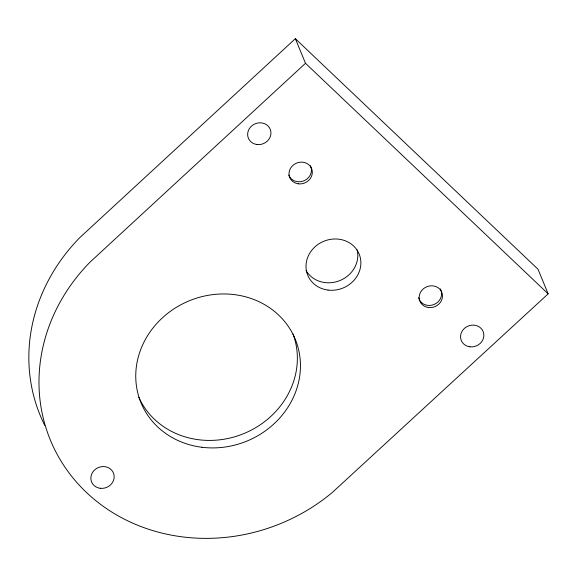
<?xml version="1.0" encoding="UTF-8"?>
<svg xmlns="http://www.w3.org/2000/svg" width="577" height="577" viewBox="0 0 577 577"><rect width="100%" height="100%" fill="white"/><g stroke="black" fill="none" stroke-linecap="round" stroke-linejoin="round"><path stroke-width="0.87" d="M295.352 38.681L305.493 63.29L90.026 262.153A181.416 164.95 -22.4 0 0 86.348 492.361A181.416 164.95 -22.4 0 0 332.381 492.419L548.15 293.844L538.009 269.235L295.352 38.681L79.886 237.544A181.416 164.95 -22.4 0 0 44.768 425.415M305.493 63.29L548.15 293.844M440.792 289.863A11.814 10.747 -22.4 0 1 434.25 304.404A11.814 10.747 -22.4 0 1 419.104 299.247M418.895 298.727A11.814 10.747 -22.4 0 1 418.57 297.653M440.287 288.861A11.814 10.747 -22.4 0 1 440.554 289.358M357.141 249.863A27.804 25.28 -22.4 0 1 324.952 282.586L323.553 282.369A27.804 25.28 -22.4 0 1 306.041 270.548M310.837 166.71A11.814 10.747 -22.4 0 1 303.516 180.962A11.814 10.747 -22.4 0 1 288.731 175.055M310.39 165.686A11.814 10.747 -22.4 0 1 310.628 166.19M293.044 334.004A83.405 75.832 -22.4 0 1 243.775 433.608A83.405 75.832 -22.4 0 1 138.797 397.293M328.039 290.072L326.64 289.863A27.804 25.28 -22.4 0 1 306.38 270.62L306.178 269.3A27.804 25.28 -22.4 0 1 333.138 239.051A27.804 25.28 -22.4 0 1 360.769 265.312A27.804 25.28 -22.4 0 1 328.039 290.072M469.902 346.813A11.814 10.747 -22.4 0 0 483.252 331.833A11.814 10.747 -22.4 0 0 463.446 329.359A11.814 10.747 -22.4 0 0 469.902 346.813M256.996 144.524A11.814 10.747 -22.4 0 0 270.346 129.544A11.814 10.747 -22.4 0 0 250.533 127.077A11.814 10.747 -22.4 0 0 256.996 144.524M100.21 488.286A11.814 10.747 -22.4 0 0 113.561 473.299A11.814 10.747 -22.4 0 0 93.748 470.832A11.814 10.747 -22.4 0 0 100.21 488.286M201.885 447.254A83.405 75.832 -22.4 0 0 296.131 341.49A83.405 75.832 -22.4 0 0 156.288 324.058A83.405 75.832 -22.4 0 0 201.885 447.254M428.538 307.512A11.814 10.747 -22.4 0 0 441.888 292.525A11.814 10.747 -22.4 0 0 422.075 290.058A11.814 10.747 -22.4 0 0 428.538 307.512M298.367 183.832A11.814 10.747 -22.4 0 0 311.717 168.852A11.814 10.747 -22.4 0 0 291.912 166.385A11.814 10.747 -22.4 0 0 298.367 183.832"/></g></svg>
